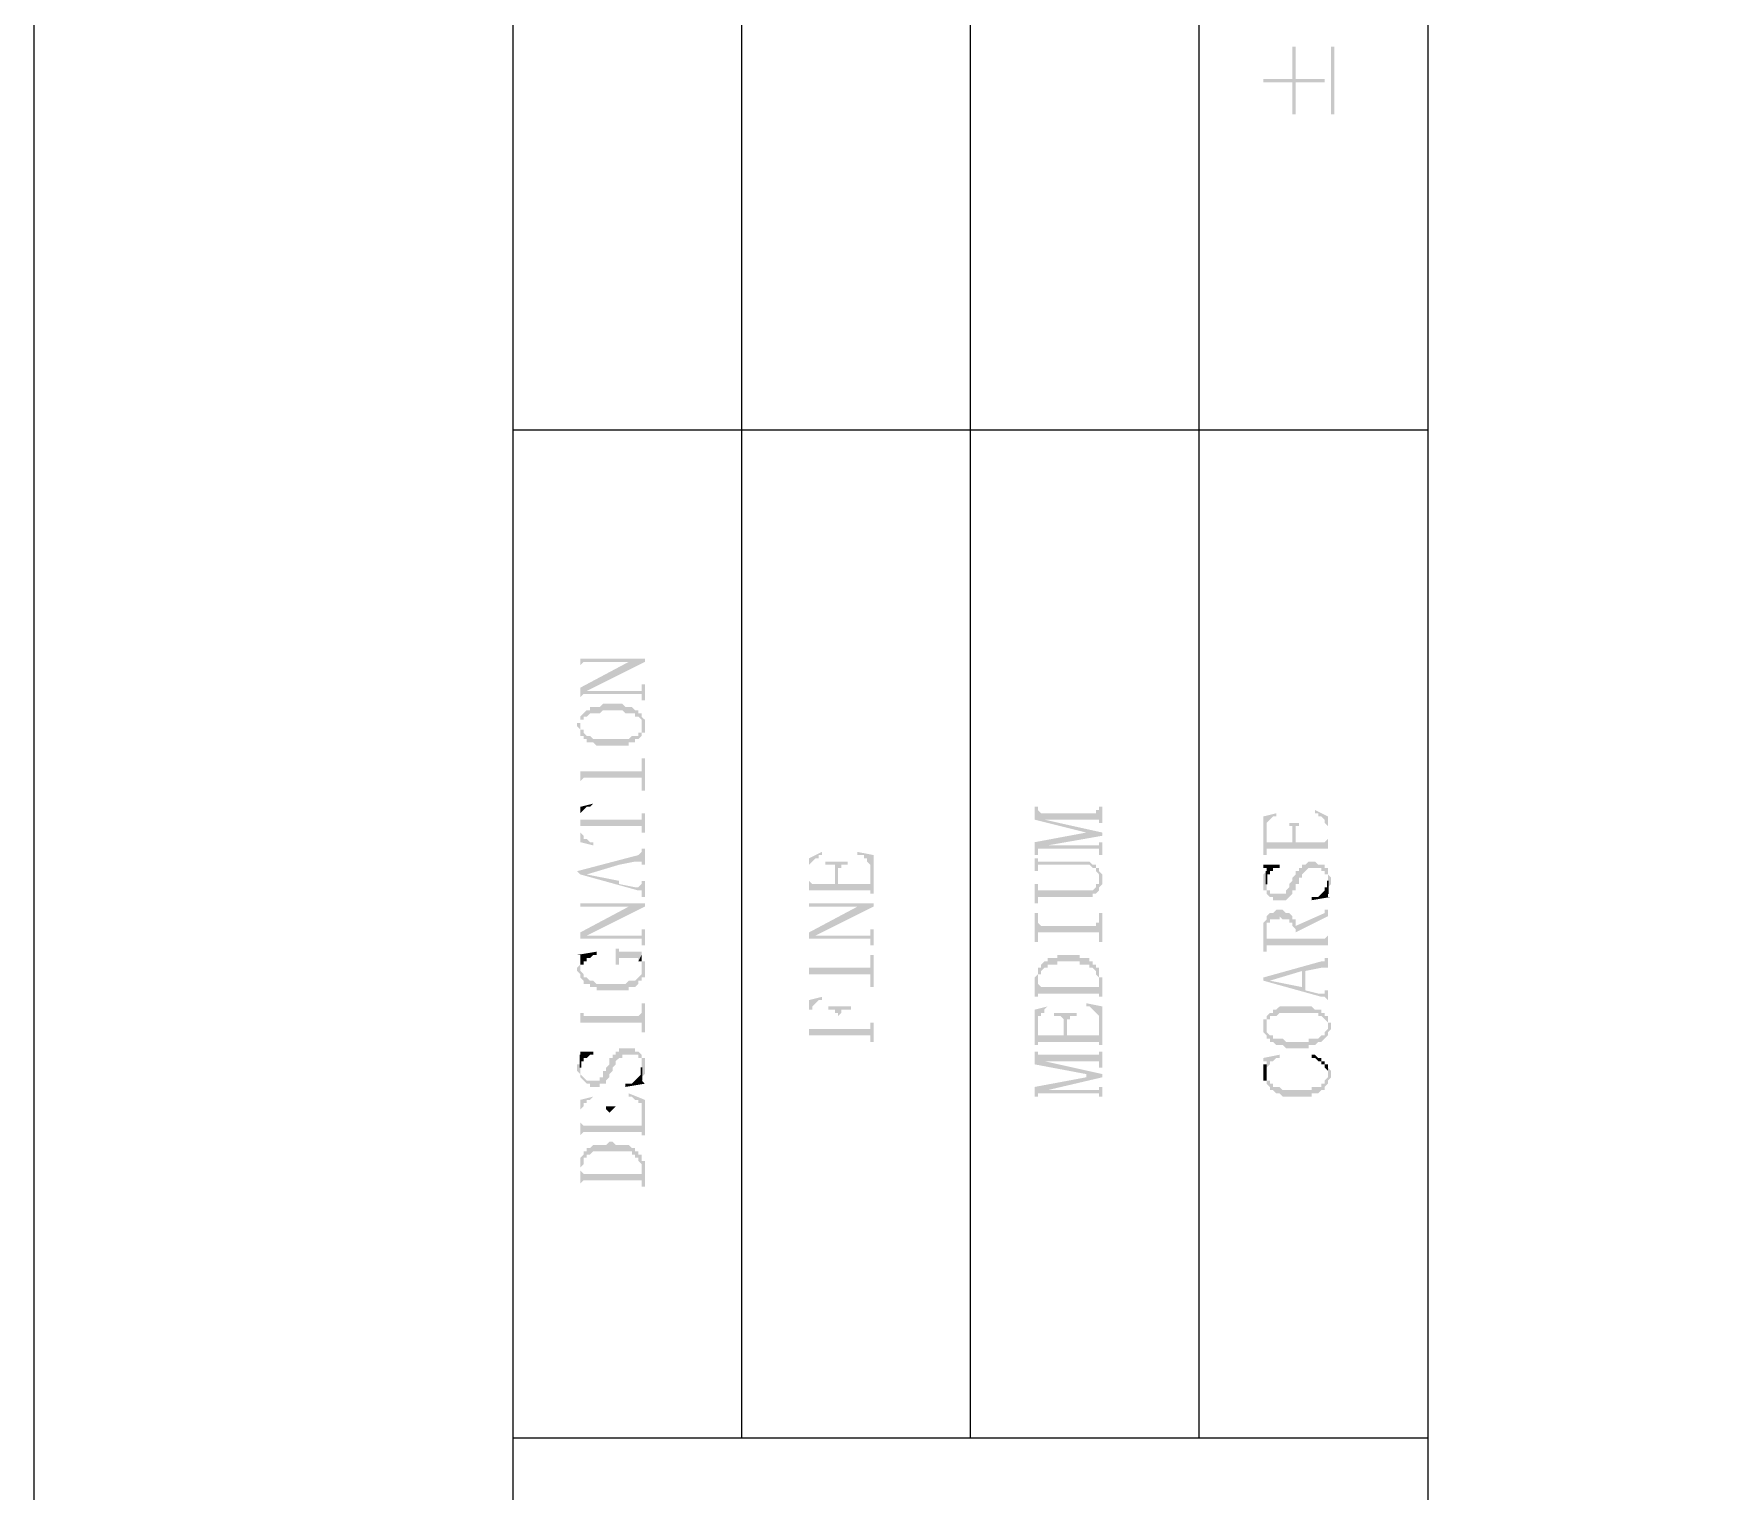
# Model space of a CAD drawing. Header units: inches. Extents: x 3613 to 8393, y -2205 to -794.
# Drawn here: x 4076.93 to 4100.69, y -1988.43 to -1968.01 of the extents above; entities that cross this region are included whole.
import ezdxf

# ---------------------------------------------------------------- set-up
doc = ezdxf.new("R2010")
doc.units = ezdxf.units.IN
doc.header["$MEASUREMENT"] = 0

msp = doc.modelspace()

# ---------------------------------------------------------------- hatches: boundary and pattern name
at = {"transparency": 33554559}
for points in [[(4094.149, -1968.641), (4094.149, -1968.686), (4094.555, -1968.686), (4094.555, -1969.137), (4094.6, -1969.137), (4094.6, -1968.686), (4095.006, -1968.686), (4095.006, -1968.641), (4094.6, -1968.641), (4094.6, -1968.19), (4094.555, -1968.19), (4094.555, -1968.641)], [(4095.142, -1969.137), (4095.142, -1968.19), (4095.097, -1968.19), (4095.097, -1969.137)], [(4084.581, -1976.674), (4084.581, -1976.9), (4084.581, -1976.855), (4084.581, -1976.855), (4084.626, -1976.81), (4085.484, -1976.81), (4085.484, -1976.765), (4084.581, -1976.765)], [(4084.581, -1977.171), (4084.581, -1977.351), (4084.581, -1977.306), (4084.581, -1977.306), (4084.626, -1977.261), (4084.626, -1977.261), (4084.671, -1977.216), (4085.484, -1976.81), (4085.258, -1976.81)], [(4084.626, -1977.261), (4085.438, -1977.261), (4085.438, -1977.306), (4085.438, -1977.351), (4085.484, -1977.351), (4085.484, -1977.126), (4085.438, -1977.126), (4085.438, -1977.216), (4084.671, -1977.216)], [(4084.581, -1977.577), (4084.581, -1977.712), (4084.581, -1977.667), (4084.581, -1977.622), (4084.626, -1977.622), (4084.626, -1977.577), (4084.671, -1977.577), (4084.716, -1977.532), (4084.852, -1977.532), (4084.897, -1977.487), (4085.168, -1977.487), (4085.213, -1977.532), (4085.348, -1977.532), (4085.348, -1977.577), (4085.393, -1977.577), (4085.438, -1977.622), (4085.438, -1977.667), (4085.438, -1977.712), (4085.438, -1977.577), (4085.438, -1977.532), (4085.393, -1977.532), (4085.393, -1977.487), (4085.348, -1977.487), (4085.303, -1977.442), (4085.213, -1977.442), (4085.168, -1977.397), (4084.897, -1977.397), (4084.852, -1977.442), (4084.716, -1977.442), (4084.716, -1977.487), (4084.671, -1977.487), (4084.626, -1977.532), (4084.626, -1977.532)], [(4084.536, -1977.712), (4084.536, -1977.712), (4084.581, -1977.758), (4084.581, -1977.803), (4084.581, -1977.848), (4084.626, -1977.848), (4084.626, -1977.893), (4084.671, -1977.893), (4084.671, -1977.938), (4084.761, -1977.938), (4084.807, -1977.983), (4085.258, -1977.983), (4085.258, -1977.938), (4085.348, -1977.938), (4085.348, -1977.893), (4085.393, -1977.893), (4085.438, -1977.848), (4085.438, -1977.803), (4085.484, -1977.803), (4085.484, -1977.758), (4085.484, -1977.712), (4085.484, -1977.667), (4085.484, -1977.622), (4085.484, -1977.622), (4085.438, -1977.577), (4085.438, -1977.712), (4085.438, -1977.758), (4085.438, -1977.803), (4085.393, -1977.803), (4085.393, -1977.848), (4085.303, -1977.848), (4085.258, -1977.893), (4084.761, -1977.893), (4084.716, -1977.848), (4084.671, -1977.848), (4084.626, -1977.803), (4084.626, -1977.758), (4084.581, -1977.758), (4084.581, -1977.712), (4084.581, -1977.577), (4084.581, -1977.622), (4084.581, -1977.667), (4084.536, -1977.667)], [(4084.581, -1978.164), (4084.581, -1978.615), (4084.581, -1978.48), (4084.581, -1978.48), (4084.626, -1978.435), (4085.438, -1978.435), (4085.438, -1978.615), (4085.484, -1978.615), (4085.484, -1978.164), (4085.438, -1978.164), (4085.438, -1978.299), (4085.438, -1978.344), (4084.581, -1978.344)], [(4084.581, -1978.841), (4084.581, -1978.976), (4084.581, -1978.931), (4084.626, -1978.886), (4084.626, -1978.886), (4084.671, -1978.841), (4084.716, -1978.841), (4084.761, -1978.796), (4084.761, -1978.796)], [(4084.581, -1978.841), (4084.581, -1979.337), (4084.761, -1979.382), (4084.761, -1979.337), (4084.716, -1979.337), (4084.671, -1979.292), (4084.626, -1979.292), (4084.626, -1979.247), (4084.626, -1979.247), (4084.581, -1979.202), (4084.581, -1978.976)], [(4090.945, -1978.841), (4090.945, -1979.021), (4091.667, -1979.202), (4091.667, -1979.202), (4091.892, -1979.247), (4091.892, -1979.202), (4091.08, -1979.021), (4091.08, -1979.021), (4091.035, -1978.931), (4091.035, -1978.931), (4090.99, -1978.886), (4090.99, -1978.841), (4090.99, -1978.841)], [(4091.035, -1978.931), (4091.08, -1979.021), (4091.847, -1979.021), (4091.847, -1979.066), (4091.892, -1979.066), (4091.892, -1978.841), (4091.847, -1978.841), (4091.847, -1978.886), (4091.802, -1978.886), (4091.802, -1978.931)], [(4084.581, -1978.976), (4084.581, -1979.157), (4084.581, -1979.112), (4085.438, -1979.112), (4085.438, -1979.157), (4085.438, -1979.202), (4085.484, -1979.202), (4085.484, -1978.931), (4085.438, -1978.931), (4085.438, -1978.976), (4085.438, -1979.021), (4084.581, -1979.021)], [(4094.149, -1978.976), (4094.149, -1979.518), (4094.194, -1979.518), (4094.194, -1979.112), (4094.194, -1979.066), (4094.194, -1979.066), (4094.239, -1979.021), (4094.239, -1979.021), (4094.284, -1978.976), (4094.329, -1978.976), (4094.329, -1978.931), (4094.329, -1978.931)], [(4094.42, -1979.066), (4094.51, -1979.066), (4094.51, -1979.112), (4094.555, -1979.112), (4094.555, -1979.337), (4094.6, -1979.202), (4094.6, -1979.157), (4094.6, -1979.112), (4094.645, -1979.112), (4094.645, -1979.066), (4094.736, -1979.066)], [(4094.871, -1978.931), (4094.916, -1978.931), (4094.916, -1978.976), (4094.961, -1978.976), (4095.006, -1979.021), (4095.006, -1979.066), (4095.006, -1979.066), (4095.052, -1979.112), (4095.052, -1979.518), (4095.052, -1978.976), (4094.871, -1978.886)], [(4090.945, -1979.337), (4090.945, -1979.518), (4090.99, -1979.518), (4090.99, -1979.473), (4090.99, -1979.427), (4091.035, -1979.427), (4091.125, -1979.382), (4091.892, -1979.247), (4091.667, -1979.202)], [(4091.035, -1979.427), (4091.847, -1979.427), (4091.847, -1979.473), (4091.847, -1979.518), (4091.892, -1979.518), (4091.892, -1979.337), (4091.847, -1979.337), (4091.847, -1979.382), (4091.125, -1979.382)], [(4094.194, -1979.473), (4094.194, -1979.427), (4095.052, -1979.427), (4095.052, -1979.473), (4095.052, -1979.292), (4095.052, -1979.292), (4095.006, -1979.337), (4094.6, -1979.337), (4094.6, -1979.202), (4094.555, -1979.337), (4094.194, -1979.337), (4094.194, -1979.157)], [(4084.536, -1979.743), (4084.581, -1979.789), (4084.671, -1979.789), (4085.123, -1979.653), (4085.123, -1979.879), (4085.123, -1979.653), (4085.348, -1979.608), (4085.438, -1979.608), (4085.438, -1979.653), (4085.484, -1979.653), (4085.484, -1979.427), (4085.438, -1979.427), (4085.438, -1979.473), (4085.438, -1979.473), (4085.393, -1979.518), (4085.393, -1979.518)], [(4087.785, -1979.563), (4087.785, -1980.059), (4087.785, -1979.698), (4087.785, -1979.653), (4087.83, -1979.608), (4087.83, -1979.608), (4087.876, -1979.563), (4087.921, -1979.563), (4087.921, -1979.518), (4087.966, -1979.518), (4087.966, -1979.473)], [(4088.462, -1979.518), (4088.553, -1979.518), (4088.553, -1979.563), (4088.598, -1979.563), (4088.598, -1979.608), (4088.598, -1979.608), (4088.643, -1979.653), (4088.643, -1980.059), (4088.688, -1980.059), (4088.688, -1979.518), (4088.462, -1979.473)], [(4090.945, -1979.563), (4090.945, -1979.743), (4090.99, -1979.743), (4090.99, -1979.698), (4090.99, -1979.653), (4091.712, -1979.653), (4091.757, -1979.698), (4091.802, -1979.698), (4091.802, -1979.743), (4091.802, -1979.743), (4091.847, -1979.789), (4091.847, -1979.834), (4091.847, -1979.698), (4091.802, -1979.698), (4091.802, -1979.653), (4091.757, -1979.653), (4091.712, -1979.608), (4090.99, -1979.608), (4090.99, -1979.563), (4090.99, -1979.563)], [(4084.581, -1979.789), (4085.393, -1980.014), (4085.438, -1980.014), (4085.438, -1980.059), (4085.438, -1980.104), (4085.484, -1980.104), (4085.484, -1979.879), (4085.438, -1979.879), (4085.438, -1979.924), (4085.438, -1979.924), (4085.393, -1979.969), (4085.348, -1979.969), (4085.123, -1979.924), (4085.123, -1979.653), (4085.123, -1979.879), (4084.671, -1979.789), (4084.671, -1979.789)], [(4087.785, -1980.059), (4087.785, -1980.014), (4088.643, -1980.014), (4088.643, -1980.059), (4088.643, -1979.879), (4088.643, -1979.924), (4088.191, -1979.924), (4088.191, -1979.743), (4088.146, -1979.924), (4087.83, -1979.924), (4087.785, -1979.879), (4087.785, -1979.698)], [(4088.011, -1979.608), (4088.011, -1979.653), (4088.146, -1979.653), (4088.146, -1979.698), (4088.146, -1979.743), (4088.146, -1979.924), (4088.191, -1979.743), (4088.191, -1979.698), (4088.237, -1979.698), (4088.237, -1979.653), (4088.327, -1979.653), (4088.327, -1979.608)], [(4090.945, -1979.924), (4090.945, -1980.195), (4090.99, -1980.195), (4090.99, -1980.15), (4090.99, -1980.104), (4091.757, -1980.104), (4091.757, -1980.059), (4091.802, -1980.059), (4091.847, -1980.014), (4091.847, -1979.969), (4091.847, -1979.969), (4091.892, -1979.924), (4091.892, -1979.879), (4091.892, -1979.834), (4091.892, -1979.789), (4091.847, -1979.743), (4091.847, -1979.879), (4091.847, -1979.924), (4091.802, -1979.924), (4091.802, -1979.969), (4091.802, -1979.969), (4091.757, -1980.014), (4090.99, -1980.014), (4090.99, -1979.924)], [(4094.149, -1979.879), (4094.149, -1979.969), (4094.149, -1980.014), (4094.194, -1980.014), (4094.194, -1980.059), (4094.194, -1980.059), (4094.239, -1980.104), (4094.284, -1980.104), (4094.284, -1980.15), (4094.465, -1980.15), (4094.51, -1980.104), (4094.51, -1980.104), (4094.555, -1980.059), (4094.555, -1980.014), (4094.6, -1980.014), (4094.6, -1979.924), (4094.645, -1979.924), (4094.645, -1979.834), (4094.691, -1979.834), (4094.691, -1979.789), (4094.691, -1979.789), (4094.736, -1979.743), (4094.736, -1979.743), (4094.781, -1979.698), (4094.961, -1979.698), (4094.961, -1979.743), (4095.006, -1979.743), (4095.006, -1979.789), (4095.052, -1979.789), (4095.052, -1979.834), (4095.052, -1980.014), (4095.052, -1979.969), (4095.052, -1979.969), (4095.097, -1979.924), (4095.097, -1979.879), (4095.097, -1979.834), (4095.097, -1979.834), (4095.052, -1979.789), (4095.052, -1979.743), (4095.052, -1979.698), (4095.006, -1979.698), (4095.006, -1979.653), (4094.916, -1979.653), (4094.871, -1979.608), (4094.781, -1979.608), (4094.736, -1979.653), (4094.691, -1979.653), (4094.691, -1979.698), (4094.645, -1979.698), (4094.645, -1979.743), (4094.6, -1979.743), (4094.6, -1979.789), (4094.6, -1979.789), (4094.555, -1979.834), (4094.555, -1979.879), (4094.555, -1979.879), (4094.51, -1979.924), (4094.51, -1979.969), (4094.51, -1979.969), (4094.465, -1980.014), (4094.465, -1980.059), (4094.239, -1980.059), (4094.239, -1980.014), (4094.194, -1980.014), (4094.194, -1979.969), (4094.194, -1979.924), (4094.194, -1979.743), (4094.149, -1979.789), (4094.149, -1979.834)], [(4094.149, -1979.653), (4094.149, -1979.698), (4094.194, -1979.698), (4094.194, -1979.834), (4094.194, -1979.789), (4094.239, -1979.789), (4094.239, -1979.743), (4094.284, -1979.743), (4094.284, -1979.698), (4094.375, -1979.698), (4094.375, -1979.653)], [(4094.826, -1980.15), (4094.826, -1980.15), (4095.097, -1980.104), (4095.052, -1980.104), (4095.052, -1980.059), (4095.052, -1979.924), (4095.052, -1979.969), (4095.006, -1979.969), (4095.006, -1980.014), (4095.006, -1980.014), (4094.961, -1980.059), (4094.961, -1980.059), (4094.916, -1980.104), (4094.826, -1980.104)], [(4084.581, -1980.104), (4084.581, -1980.33), (4084.581, -1980.24), (4085.484, -1980.24), (4085.484, -1980.195), (4084.581, -1980.195)], [(4084.581, -1980.601), (4084.581, -1980.781), (4084.581, -1980.691), (4084.626, -1980.691), (4084.671, -1980.646), (4085.484, -1980.24), (4085.258, -1980.24)], [(4087.785, -1980.104), (4087.785, -1980.33), (4087.785, -1980.285), (4087.785, -1980.24), (4088.688, -1980.24), (4088.688, -1980.195), (4087.785, -1980.195)], [(4087.785, -1980.601), (4087.785, -1980.781), (4087.785, -1980.736), (4087.785, -1980.691), (4087.83, -1980.691), (4087.876, -1980.646), (4088.688, -1980.24), (4088.462, -1980.24)], [(4094.149, -1980.556), (4094.149, -1980.872), (4094.194, -1980.872), (4094.194, -1980.556), (4094.194, -1980.465), (4094.239, -1980.465), (4094.239, -1980.42), (4094.375, -1980.42), (4094.375, -1980.375), (4094.375, -1980.375), (4094.42, -1980.42), (4094.51, -1980.42), (4094.51, -1980.465), (4094.555, -1980.465), (4094.555, -1980.511), (4094.555, -1980.511), (4094.6, -1980.556), (4094.6, -1980.691), (4094.6, -1980.42), (4094.555, -1980.42), (4094.555, -1980.375), (4094.555, -1980.375), (4094.51, -1980.33), (4094.465, -1980.33), (4094.42, -1980.285), (4094.329, -1980.285), (4094.284, -1980.33), (4094.239, -1980.33), (4094.194, -1980.375), (4094.194, -1980.42), (4094.194, -1980.42), (4094.149, -1980.465), (4094.149, -1980.511), (4094.149, -1980.511)], [(4094.6, -1980.511), (4094.6, -1980.601), (4095.052, -1980.375), (4095.052, -1980.24), (4095.052, -1980.285), (4095.006, -1980.285), (4095.006, -1980.33), (4095.006, -1980.33)], [(4090.945, -1980.33), (4090.945, -1980.736), (4090.99, -1980.736), (4090.99, -1980.601), (4091.847, -1980.601), (4091.847, -1980.736), (4091.892, -1980.736), (4091.892, -1980.33), (4091.847, -1980.33), (4091.847, -1980.465), (4091.802, -1980.465), (4091.802, -1980.511), (4091.035, -1980.511), (4090.99, -1980.465), (4090.99, -1980.33)], [(4094.194, -1980.827), (4094.194, -1980.781), (4095.052, -1980.781), (4095.052, -1980.872), (4095.052, -1980.601), (4095.052, -1980.646), (4095.052, -1980.646), (4095.006, -1980.691), (4094.6, -1980.691), (4094.6, -1980.465), (4094.6, -1980.42), (4094.6, -1980.691), (4094.194, -1980.691), (4094.194, -1980.601)], [(4084.626, -1980.691), (4085.438, -1980.691), (4085.438, -1980.781), (4085.484, -1980.781), (4085.484, -1980.556), (4085.438, -1980.556), (4085.438, -1980.601), (4085.438, -1980.646), (4084.671, -1980.646)], [(4087.83, -1980.691), (4088.643, -1980.691), (4088.643, -1980.781), (4088.688, -1980.781), (4088.688, -1980.556), (4088.643, -1980.556), (4088.643, -1980.601), (4088.643, -1980.646), (4087.876, -1980.646)], [(4084.536, -1980.917), (4084.581, -1980.917), (4084.581, -1980.962), (4084.581, -1981.097), (4084.581, -1981.052), (4084.626, -1981.052), (4084.626, -1981.007), (4084.671, -1981.007), (4084.671, -1980.962), (4084.716, -1980.962), (4084.761, -1980.917), (4084.807, -1980.917), (4084.807, -1980.872)], [(4085.077, -1980.827), (4085.077, -1981.052), (4085.123, -1981.052), (4085.123, -1981.007), (4085.123, -1980.962), (4085.393, -1980.962), (4085.393, -1981.007), (4085.438, -1980.917), (4085.438, -1980.872), (4085.123, -1980.872), (4085.123, -1980.827), (4085.123, -1980.827)], [(4085.393, -1981.007), (4085.438, -1981.007), (4085.438, -1981.097), (4085.438, -1980.962), (4085.438, -1980.917)], [(4087.785, -1980.917), (4087.785, -1981.368), (4087.785, -1981.233), (4087.785, -1981.188), (4088.643, -1981.188), (4088.643, -1981.368), (4088.688, -1981.368), (4088.688, -1980.917), (4088.643, -1980.917), (4088.643, -1981.052), (4088.643, -1981.097), (4087.785, -1981.097), (4087.785, -1981.052)], [(4090.945, -1981.278), (4090.945, -1981.504), (4090.99, -1981.504), (4090.99, -1981.278), (4090.99, -1981.233), (4090.99, -1981.188), (4091.035, -1981.188), (4091.035, -1981.142), (4091.035, -1981.142), (4091.08, -1981.097), (4091.125, -1981.097), (4091.125, -1981.052), (4091.26, -1981.052), (4091.26, -1981.007), (4091.576, -1981.007), (4091.576, -1981.052), (4091.712, -1981.052), (4091.712, -1981.097), (4091.757, -1981.097), (4091.802, -1981.142), (4091.802, -1981.188), (4091.802, -1981.188), (4091.847, -1981.233), (4091.847, -1981.504), (4091.892, -1981.504), (4091.892, -1981.278), (4091.892, -1981.233), (4091.847, -1981.233), (4091.847, -1981.142), (4091.847, -1981.097), (4091.802, -1981.097), (4091.802, -1981.052), (4091.757, -1981.052), (4091.757, -1981.007), (4091.712, -1981.007), (4091.712, -1980.962), (4091.576, -1980.962), (4091.576, -1980.917), (4091.26, -1980.917), (4091.26, -1980.962), (4091.125, -1980.962), (4091.125, -1981.007), (4091.08, -1981.007), (4091.035, -1981.052), (4091.035, -1981.097), (4090.99, -1981.097), (4090.99, -1981.142), (4090.99, -1981.188), (4090.99, -1981.188), (4090.945, -1981.233), (4090.945, -1981.233)], [(4094.149, -1981.233), (4094.149, -1981.278), (4094.239, -1981.278), (4094.691, -1981.142), (4094.691, -1981.368), (4094.736, -1981.142), (4094.961, -1981.097), (4095.052, -1981.097), (4095.052, -1981.142), (4095.052, -1980.917), (4095.052, -1980.962), (4095.006, -1980.962), (4095.006, -1981.007), (4094.961, -1981.007)], [(4084.536, -1981.097), (4084.536, -1981.142), (4084.536, -1981.142), (4084.581, -1981.188), (4084.581, -1981.233), (4084.581, -1981.233), (4084.626, -1981.278), (4084.626, -1981.323), (4084.716, -1981.323), (4084.716, -1981.368), (4084.807, -1981.368), (4084.807, -1981.413), (4085.258, -1981.413), (4085.258, -1981.368), (4085.348, -1981.368), (4085.393, -1981.323), (4085.393, -1981.278), (4085.438, -1981.278), (4085.438, -1981.233), (4085.484, -1981.233), (4085.484, -1981.188), (4085.484, -1981.097), (4085.484, -1981.052), (4085.484, -1981.007), (4085.438, -1981.007), (4085.438, -1981.142), (4085.438, -1981.188), (4085.438, -1981.188), (4085.393, -1981.233), (4085.393, -1981.233), (4085.348, -1981.278), (4085.258, -1981.278), (4085.213, -1981.323), (4084.807, -1981.323), (4084.761, -1981.278), (4084.716, -1981.278), (4084.671, -1981.233), (4084.626, -1981.233), (4084.626, -1981.188), (4084.626, -1981.188), (4084.581, -1981.142), (4084.581, -1981.007), (4084.581, -1981.052), (4084.581, -1981.052)], [(4094.149, -1981.278), (4094.961, -1981.504), (4095.006, -1981.504), (4095.052, -1981.549), (4095.052, -1981.594), (4095.052, -1981.368), (4095.052, -1981.413), (4095.006, -1981.413), (4095.006, -1981.458), (4094.916, -1981.458), (4094.736, -1981.413), (4094.736, -1981.142), (4094.691, -1981.368), (4094.239, -1981.278), (4094.239, -1981.278)], [(4090.99, -1981.504), (4090.99, -1981.458), (4091.847, -1981.458), (4091.847, -1981.504), (4091.847, -1981.323), (4091.847, -1981.368), (4091.035, -1981.368), (4090.99, -1981.323), (4090.99, -1981.278)], [(4084.581, -1981.594), (4084.581, -1982), (4084.581, -1981.865), (4085.438, -1981.865), (4085.438, -1982), (4085.484, -1982), (4085.484, -1981.594), (4085.438, -1981.594), (4085.438, -1981.729), (4085.438, -1981.729), (4085.393, -1981.774), (4084.626, -1981.774), (4084.626, -1981.729), (4084.581, -1981.729)], [(4087.785, -1981.549), (4087.785, -1982.135), (4087.785, -1981.774), (4087.785, -1981.684), (4087.83, -1981.684), (4087.83, -1981.639), (4087.83, -1981.639), (4087.876, -1981.594), (4087.876, -1981.594), (4087.921, -1981.549), (4087.966, -1981.549), (4087.966, -1981.504)], [(4088.056, -1981.639), (4088.056, -1981.684), (4088.146, -1981.684), (4088.146, -1981.729), (4088.191, -1981.729), (4088.191, -1981.955), (4088.191, -1981.774), (4088.191, -1981.774), (4088.237, -1981.729), (4088.237, -1981.684), (4088.372, -1981.684), (4088.372, -1981.639)], [(4090.945, -1981.684), (4090.945, -1982.181), (4090.99, -1982.181), (4090.99, -1981.819), (4090.99, -1981.774), (4091.035, -1981.774), (4091.035, -1981.729), (4091.08, -1981.729), (4091.08, -1981.684), (4091.08, -1981.684), (4091.125, -1981.639), (4091.17, -1981.639), (4091.125, -1981.639)], [(4091.667, -1981.639), (4091.712, -1981.639), (4091.757, -1981.684), (4091.757, -1981.684), (4091.802, -1981.729), (4091.802, -1981.729), (4091.847, -1981.774), (4091.847, -1981.819), (4091.847, -1982.181), (4091.892, -1982.181), (4091.892, -1981.639), (4091.667, -1981.594)], [(4094.194, -1981.819), (4094.194, -1981.91), (4094.194, -1981.865), (4094.194, -1981.819), (4094.239, -1981.819), (4094.239, -1981.774), (4094.329, -1981.774), (4094.375, -1981.729), (4094.916, -1981.729), (4094.916, -1981.774), (4094.961, -1981.774), (4095.006, -1981.819), (4095.006, -1981.819), (4095.052, -1981.865), (4095.052, -1981.91), (4095.052, -1981.774), (4095.006, -1981.774), (4095.006, -1981.729), (4094.961, -1981.729), (4094.961, -1981.684), (4094.871, -1981.684), (4094.826, -1981.639), (4094.375, -1981.639), (4094.329, -1981.684), (4094.284, -1981.684), (4094.284, -1981.729), (4094.239, -1981.729), (4094.194, -1981.774), (4094.194, -1981.774)], [(4087.785, -1982.09), (4087.785, -1982.045), (4088.643, -1982.045), (4088.643, -1982.135), (4088.688, -1982.135), (4088.688, -1981.865), (4088.643, -1981.865), (4088.643, -1981.91), (4088.643, -1981.955), (4088.191, -1981.955), (4088.191, -1981.774), (4088.191, -1981.955), (4087.785, -1981.955), (4087.785, -1981.774)], [(4090.99, -1982.181), (4090.99, -1982.135), (4091.847, -1982.135), (4091.847, -1982.181), (4091.847, -1982), (4091.847, -1982.045), (4091.396, -1982.045), (4091.396, -1981.865), (4091.351, -1982.045), (4090.99, -1982.045), (4090.99, -1982), (4090.99, -1981.819)], [(4091.215, -1981.729), (4091.215, -1981.774), (4091.306, -1981.774), (4091.351, -1981.819), (4091.351, -1981.865), (4091.351, -1982.045), (4091.396, -1981.865), (4091.396, -1981.819), (4091.441, -1981.819), (4091.441, -1981.774), (4091.531, -1981.774), (4091.531, -1981.729)], [(4094.149, -1981.91), (4094.149, -1981.955), (4094.149, -1982), (4094.149, -1982), (4094.194, -1982.045), (4094.194, -1982.09), (4094.239, -1982.09), (4094.239, -1982.135), (4094.284, -1982.135), (4094.329, -1982.181), (4094.42, -1982.181), (4094.465, -1982.226), (4094.781, -1982.226), (4094.781, -1982.181), (4094.871, -1982.181), (4094.916, -1982.135), (4094.961, -1982.135), (4095.006, -1982.09), (4095.006, -1982.09), (4095.052, -1982.045), (4095.052, -1982), (4095.052, -1982), (4095.097, -1981.955), (4095.097, -1981.91), (4095.097, -1981.865), (4095.052, -1981.865), (4095.052, -1981.819), (4095.052, -1981.91), (4095.052, -1981.955), (4095.052, -1981.955), (4095.006, -1982), (4095.006, -1982.045), (4094.961, -1982.045), (4094.916, -1982.09), (4094.781, -1982.09), (4094.781, -1982.135), (4094.465, -1982.135), (4094.42, -1982.09), (4094.284, -1982.09), (4094.284, -1982.045), (4094.239, -1982.045), (4094.194, -1982), (4094.194, -1981.955), (4094.194, -1981.819), (4094.149, -1981.819), (4094.149, -1981.865)], [(4084.536, -1982.496), (4084.536, -1982.542), (4084.536, -1982.542), (4084.581, -1982.587), (4084.581, -1982.632), (4084.581, -1982.632), (4084.626, -1982.677), (4084.626, -1982.677), (4084.671, -1982.722), (4084.716, -1982.722), (4084.716, -1982.767), (4084.852, -1982.767), (4084.852, -1982.722), (4084.942, -1982.722), (4084.942, -1982.677), (4084.942, -1982.677), (4084.987, -1982.632), (4084.987, -1982.587), (4084.987, -1982.587), (4085.032, -1982.542), (4085.032, -1982.496), (4085.032, -1982.496), (4085.077, -1982.451), (4085.077, -1982.406), (4085.077, -1982.406), (4085.123, -1982.361), (4085.168, -1982.361), (4085.168, -1982.316), (4085.393, -1982.316), (4085.393, -1982.361), (4085.438, -1982.361), (4085.438, -1982.406), (4085.438, -1982.632), (4085.484, -1982.587), (4085.484, -1982.496), (4085.484, -1982.406), (4085.484, -1982.361), (4085.438, -1982.361), (4085.438, -1982.316), (4085.438, -1982.316), (4085.393, -1982.271), (4085.348, -1982.271), (4085.348, -1982.226), (4085.123, -1982.226), (4085.123, -1982.271), (4085.077, -1982.271), (4085.077, -1982.316), (4085.032, -1982.316), (4085.032, -1982.361), (4084.987, -1982.361), (4084.987, -1982.451), (4084.987, -1982.451), (4084.942, -1982.496), (4084.942, -1982.542), (4084.897, -1982.542), (4084.897, -1982.587), (4084.897, -1982.632), (4084.852, -1982.632), (4084.852, -1982.677), (4084.671, -1982.677), (4084.626, -1982.632), (4084.626, -1982.632), (4084.581, -1982.587), (4084.581, -1982.361), (4084.581, -1982.406), (4084.581, -1982.451), (4084.536, -1982.451)], [(4084.536, -1982.271), (4084.581, -1982.271), (4084.581, -1982.316), (4084.581, -1982.451), (4084.581, -1982.406), (4084.626, -1982.406), (4084.626, -1982.361), (4084.671, -1982.361), (4084.716, -1982.316), (4084.761, -1982.316), (4084.761, -1982.271), (4084.761, -1982.271)], [(4090.945, -1982.271), (4090.945, -1982.451), (4091.667, -1982.587), (4091.667, -1982.632), (4091.892, -1982.632), (4091.892, -1982.587), (4091.08, -1982.406), (4091.08, -1982.406), (4091.035, -1982.316), (4090.99, -1982.316), (4090.99, -1982.271), (4090.99, -1982.271)], [(4091.035, -1982.316), (4091.08, -1982.406), (4091.847, -1982.406), (4091.847, -1982.451), (4091.847, -1982.496), (4091.892, -1982.496), (4091.892, -1982.271), (4091.847, -1982.271), (4091.847, -1982.316), (4091.802, -1982.316)], [(4094.149, -1982.361), (4094.149, -1982.406), (4094.194, -1982.406), (4094.194, -1982.677), (4094.194, -1982.542), (4094.194, -1982.496), (4094.194, -1982.496), (4094.239, -1982.451), (4094.239, -1982.406), (4094.284, -1982.406), (4094.329, -1982.361), (4094.375, -1982.361), (4094.375, -1982.316)], [(4094.149, -1982.542), (4094.149, -1982.587), (4094.149, -1982.632), (4094.149, -1982.677), (4094.194, -1982.677), (4094.194, -1982.406), (4094.194, -1982.451), (4094.149, -1982.451), (4094.149, -1982.496)], [(4094.826, -1982.361), (4094.871, -1982.361), (4094.916, -1982.406), (4094.961, -1982.406), (4094.961, -1982.451), (4095.006, -1982.451), (4095.006, -1982.496), (4095.006, -1982.496), (4095.052, -1982.542), (4095.052, -1982.587), (4095.052, -1982.451), (4095.006, -1982.451), (4095.006, -1982.406), (4094.961, -1982.406), (4094.961, -1982.361), (4094.916, -1982.361), (4094.871, -1982.316), (4094.826, -1982.316)], [(4085.213, -1982.722), (4085.213, -1982.767), (4085.484, -1982.722), (4085.484, -1982.722), (4085.438, -1982.677), (4085.438, -1982.542), (4085.438, -1982.587), (4085.438, -1982.587), (4085.393, -1982.632), (4085.393, -1982.632), (4085.348, -1982.677), (4085.348, -1982.677), (4085.303, -1982.722), (4085.258, -1982.722)], [(4090.945, -1982.767), (4090.945, -1982.903), (4090.99, -1982.903), (4090.99, -1982.857), (4091.035, -1982.857), (4091.125, -1982.812), (4091.892, -1982.632), (4091.667, -1982.632)], [(4094.194, -1982.677), (4094.194, -1982.722), (4094.194, -1982.722), (4094.239, -1982.767), (4094.239, -1982.812), (4094.284, -1982.812), (4094.329, -1982.857), (4094.375, -1982.857), (4094.42, -1982.903), (4094.826, -1982.903), (4094.826, -1982.857), (4094.916, -1982.857), (4094.961, -1982.812), (4095.006, -1982.812), (4095.006, -1982.767), (4095.006, -1982.767), (4095.052, -1982.722), (4095.052, -1982.677), (4095.052, -1982.677), (4095.097, -1982.632), (4095.097, -1982.587), (4095.097, -1982.542), (4095.097, -1982.542), (4095.052, -1982.496), (4095.052, -1982.451), (4095.052, -1982.587), (4095.052, -1982.632), (4095.052, -1982.632), (4095.006, -1982.677), (4095.006, -1982.722), (4094.961, -1982.722), (4094.961, -1982.767), (4094.826, -1982.767), (4094.826, -1982.812), (4094.42, -1982.812), (4094.375, -1982.767), (4094.284, -1982.767), (4094.284, -1982.722), (4094.239, -1982.722), (4094.239, -1982.677), (4094.194, -1982.677), (4094.194, -1982.632), (4094.194, -1982.587), (4094.194, -1982.587)], [(4084.581, -1982.948), (4084.581, -1983.444), (4084.581, -1983.083), (4084.581, -1983.083), (4084.626, -1983.038), (4084.626, -1982.993), (4084.671, -1982.993), (4084.671, -1982.948), (4084.716, -1982.948), (4084.761, -1982.903), (4084.761, -1982.903)], [(4085.258, -1982.903), (4085.303, -1982.903), (4085.348, -1982.948), (4085.393, -1982.948), (4085.393, -1982.993), (4085.438, -1982.993), (4085.438, -1983.083), (4085.438, -1983.444), (4085.484, -1983.444), (4085.484, -1982.948), (4085.258, -1982.857)], [(4091.035, -1982.857), (4091.847, -1982.857), (4091.847, -1982.903), (4091.892, -1982.903), (4091.892, -1982.767), (4091.847, -1982.767), (4091.847, -1982.812), (4091.125, -1982.812)], [(4084.581, -1983.444), (4084.581, -1983.444), (4084.626, -1983.399), (4085.438, -1983.399), (4085.438, -1983.444), (4085.438, -1983.264), (4085.438, -1983.309), (4084.987, -1983.309), (4084.987, -1983.128), (4084.987, -1983.309), (4084.626, -1983.309), (4084.581, -1983.264), (4084.581, -1983.128)], [(4084.852, -1983.038), (4084.942, -1983.038), (4084.942, -1983.083), (4084.942, -1983.083), (4084.987, -1983.128), (4084.987, -1983.309), (4084.987, -1983.128), (4084.987, -1983.128), (4085.032, -1983.083), (4085.032, -1983.083), (4085.077, -1983.038), (4085.123, -1983.038)], [(4084.581, -1983.896), (4084.581, -1984.166), (4084.581, -1983.896), (4084.581, -1983.896), (4084.626, -1983.85), (4084.626, -1983.805), (4084.626, -1983.76), (4084.671, -1983.76), (4084.671, -1983.715), (4084.716, -1983.715), (4084.761, -1983.67), (4085.303, -1983.67), (4085.303, -1983.715), (4085.348, -1983.715), (4085.348, -1983.76), (4085.393, -1983.76), (4085.393, -1983.805), (4085.393, -1983.805), (4085.438, -1983.85), (4085.438, -1983.896), (4085.438, -1984.166), (4085.484, -1984.166), (4085.484, -1983.896), (4085.484, -1983.805), (4085.438, -1983.805), (4085.438, -1983.76), (4085.438, -1983.715), (4085.393, -1983.715), (4085.393, -1983.67), (4085.348, -1983.67), (4085.348, -1983.625), (4085.303, -1983.625), (4085.258, -1983.58), (4085.077, -1983.58), (4085.032, -1983.534), (4084.987, -1983.534), (4084.942, -1983.58), (4084.761, -1983.58), (4084.716, -1983.625), (4084.671, -1983.625), (4084.671, -1983.67), (4084.626, -1983.67), (4084.626, -1983.715), (4084.626, -1983.715), (4084.581, -1983.76), (4084.581, -1983.85)], [(4084.581, -1984.121), (4084.581, -1984.121), (4084.626, -1984.076), (4085.438, -1984.076), (4085.438, -1984.121), (4085.438, -1983.941), (4085.438, -1983.986), (4084.626, -1983.986), (4084.581, -1983.941), (4084.581, -1983.941)]]:
    msp.add_hatch(color=256, dxfattribs=at).paths.add_polyline_path(points)

# ---------------------------------------------------------------- linework, layer by layer
msp.add_line((4083.633, -1913.772), (4083.633, -2200.513))
for points in [[(4496.927, -2204.772), (4496.927, -1907.772), (4076.927, -1907.772), (4076.927, -2204.772)], [(4094.194, -1979.743), (4094.194, -1979.924), (4094.194, -1979.879), (4094.194, -1979.743)], [(4095.052, -1979.924), (4095.052, -1980.059), (4095.052, -1980.014), (4095.052, -1979.879)], [(4084.581, -1982.361), (4084.581, -1982.496), (4084.581, -1982.316)], [(4085.438, -1982.542), (4085.438, -1982.677), (4085.438, -1982.632), (4085.438, -1982.496), (4085.438, -1982.496)]]:
    msp.add_lwpolyline(points, close=True)
for points in [[(4086.838, -1913.772), (4086.838, -1987.687)], [(4090.042, -1913.772), (4090.042, -1987.687)], [(4093.246, -1913.772), (4093.246, -1987.687)], [(4096.451, -1913.772), (4096.451, -2200.513)], [(4083.633, -1973.56), (4096.451, -1973.56)], [(4083.633, -1987.687), (4096.451, -1987.687)]]:
    msp.add_lwpolyline(points)

doc.saveas('drawing.dxf')
